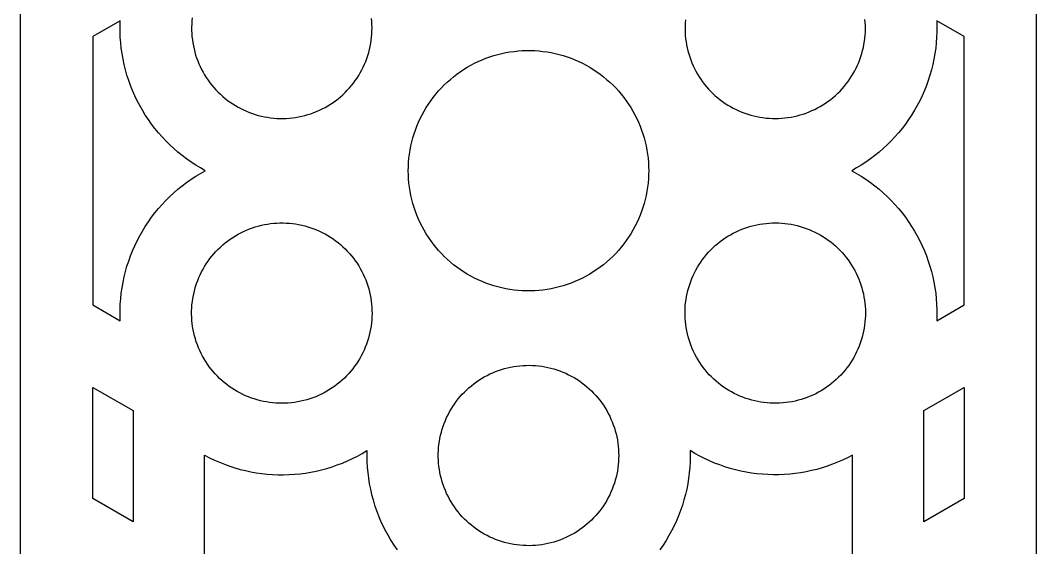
# Model space of a CAD drawing. Header units: millimetres. Extents: x 120 to 400, y 1801 to 2301.
# Drawn here: x 120.2 to 400.2, y 1947.1 to 2092.4 of the extents above; entities that cross this region are included whole.
import ezdxf

# ---------------------------------------------------------------- set-up
doc = ezdxf.new("R2010")
doc.units = ezdxf.units.MM
doc.layers.add('Layer 01', color=7, linetype='Continuous', true_color=0xffffff)

msp = doc.modelspace()

# ---------------------------------------------------------------- linework, layer by layer
at = {"layer": 'Layer 01'}
for p, q in [((120.21, 2301.02), (120.21, 1801.02)), ((400.21, 1801.02), (400.21, 2301.02)), ((147.74, 2092.35), (140.21, 2088)), ((147.7, 2090.83), (147.74, 2092.35)), ((167.48, 2092.27), (167.42, 2091.41)), ((167.56, 2093.13), (167.48, 2092.27)), ((217.03, 2092.12), (216.95, 2092.98)), ((217.08, 2091.26), (217.03, 2092.12)), ((303.37, 2091.69), (303.33, 2090.83)), ((303.43, 2092.55), (303.37, 2091.69)), ((352.98, 2091.84), (352.91, 2092.7)), ((353.02, 2090.98), (352.98, 2091.84)), ((372.68, 2092.35), (372.73, 2090.83)), ((380.21, 2088), (372.68, 2092.35)), ((147.7, 2089.31), (147.7, 2090.83)), ((147.76, 2087.79), (147.7, 2089.31)), ((167.42, 2091.41), (167.4, 2090.54)), ((167.4, 2090.54), (167.4, 2089.68)), ((167.4, 2089.68), (167.44, 2088.82)), ((167.44, 2088.82), (167.5, 2087.96)), ((217.05, 2088.68), (217.09, 2089.54)), ((217.1, 2090.4), (217.08, 2091.26)), ((217.09, 2089.54), (217.1, 2090.4)), ((303.33, 2090.83), (303.33, 2089.97)), ((303.33, 2089.97), (303.35, 2089.11)), ((303.35, 2089.11), (303.41, 2088.25)), ((352.96, 2088.39), (353.01, 2089.25)), ((353.01, 2089.25), (353.03, 2090.11)), ((353.03, 2090.11), (353.02, 2090.98)), ((372.72, 2089.31), (372.66, 2087.79)), ((372.73, 2090.83), (372.72, 2089.31)), ((140.21, 2088), (140.21, 2014.04)), ((147.87, 2086.28), (147.76, 2087.79)), ((148.03, 2084.77), (147.87, 2086.28)), ((167.5, 2087.96), (167.6, 2087.1)), ((167.6, 2087.1), (167.72, 2086.25)), ((167.72, 2086.25), (167.88, 2085.4)), ((216.59, 2085.26), (216.75, 2086.11)), ((216.75, 2086.11), (216.88, 2086.96)), ((216.88, 2086.96), (216.98, 2087.82)), ((216.98, 2087.82), (217.05, 2088.68)), ((303.41, 2088.25), (303.49, 2087.39)), ((303.49, 2087.39), (303.61, 2086.53)), ((303.61, 2086.53), (303.75, 2085.68)), ((352.63, 2085.82), (352.77, 2086.67)), ((352.77, 2086.67), (352.88, 2087.53)), ((352.88, 2087.53), (352.96, 2088.39)), ((372.55, 2086.28), (372.39, 2084.77)), ((372.66, 2087.79), (372.55, 2086.28)), ((380.21, 2014.04), (380.21, 2088)), ((148.25, 2083.27), (148.03, 2084.77)), ((148.51, 2081.77), (148.25, 2083.27)), ((167.88, 2085.4), (168.06, 2084.56)), ((168.06, 2084.56), (168.27, 2083.72)), ((168.27, 2083.72), (168.51, 2082.89)), ((215.94, 2082.76), (216.19, 2083.58)), ((216.19, 2083.58), (216.4, 2084.42)), ((216.4, 2084.42), (216.59, 2085.26)), ((251.73, 2083.03), (252.84, 2083.31)), ((252.84, 2083.31), (253.96, 2083.54)), ((253.96, 2083.54), (255.09, 2083.74)), ((255.09, 2083.74), (256.22, 2083.89)), ((256.22, 2083.89), (257.36, 2084.01)), ((257.36, 2084.01), (258.5, 2084.09)), ((258.5, 2084.09), (259.64, 2084.13)), ((259.64, 2084.13), (260.78, 2084.13)), ((260.78, 2084.13), (261.93, 2084.09)), ((261.93, 2084.09), (263.07, 2084.01)), ((263.07, 2084.01), (264.2, 2083.89)), ((264.2, 2083.89), (265.34, 2083.74)), ((265.34, 2083.74), (266.46, 2083.54)), ((266.46, 2083.54), (267.58, 2083.31)), ((267.58, 2083.31), (268.69, 2083.03)), ((303.75, 2085.68), (303.92, 2084.84)), ((303.92, 2084.84), (304.13, 2084)), ((304.13, 2084), (304.36, 2083.17)), ((351.78, 2082.48), (352.04, 2083.31)), ((352.04, 2083.31), (352.26, 2084.14)), ((352.26, 2084.14), (352.46, 2084.98)), ((352.46, 2084.98), (352.63, 2085.82)), ((372.18, 2083.27), (371.92, 2081.77)), ((372.39, 2084.77), (372.18, 2083.27)), ((148.82, 2080.29), (148.51, 2081.77)), ((168.51, 2082.89), (168.78, 2082.07)), ((168.78, 2082.07), (169.08, 2081.26)), ((169.08, 2081.26), (169.41, 2080.46)), ((169.41, 2080.46), (169.76, 2079.68)), ((215.03, 2080.33), (215.36, 2081.13)), ((215.36, 2081.13), (215.67, 2081.94)), ((215.67, 2081.94), (215.94, 2082.76)), ((244.32, 2080.07), (245.33, 2080.6)), ((245.33, 2080.6), (246.36, 2081.1)), ((246.36, 2081.1), (247.41, 2081.56)), ((247.41, 2081.56), (248.47, 2081.98)), ((248.47, 2081.98), (249.54, 2082.37)), ((249.54, 2082.37), (250.63, 2082.72)), ((250.63, 2082.72), (251.73, 2083.03)), ((268.69, 2083.03), (269.79, 2082.72)), ((269.79, 2082.72), (270.88, 2082.37)), ((270.88, 2082.37), (271.96, 2081.98)), ((271.96, 2081.98), (273.02, 2081.56)), ((273.02, 2081.56), (274.07, 2081.1)), ((274.07, 2081.1), (275.1, 2080.6)), ((275.1, 2080.6), (276.11, 2080.07)), ((304.36, 2083.17), (304.62, 2082.35)), ((304.62, 2082.35), (304.91, 2081.53)), ((304.91, 2081.53), (305.22, 2080.73)), ((305.22, 2080.73), (305.57, 2079.94)), ((350.85, 2080.07), (351.19, 2080.86)), ((351.19, 2080.86), (351.5, 2081.67)), ((351.5, 2081.67), (351.78, 2082.48)), ((371.92, 2081.77), (371.6, 2080.29)), ((149.19, 2078.81), (148.82, 2080.29)), ((149.6, 2077.35), (149.19, 2078.81)), ((169.76, 2079.68), (170.14, 2078.9)), ((170.14, 2078.9), (170.55, 2078.14)), ((170.55, 2078.14), (170.98, 2077.4)), ((213.44, 2077.27), (213.88, 2078.02)), ((213.88, 2078.02), (214.29, 2078.78)), ((214.29, 2078.78), (214.67, 2079.55)), ((214.67, 2079.55), (215.03, 2080.33)), ((239.56, 2076.91), (240.47, 2077.61)), ((240.47, 2077.61), (241.4, 2078.27)), ((241.4, 2078.27), (242.35, 2078.91)), ((242.35, 2078.91), (243.32, 2079.51)), ((243.32, 2079.51), (244.32, 2080.07)), ((276.11, 2080.07), (277.1, 2079.51)), ((277.1, 2079.51), (278.07, 2078.91)), ((278.07, 2078.91), (279.03, 2078.27)), ((279.03, 2078.27), (279.96, 2077.61)), ((279.96, 2077.61), (280.86, 2076.91)), ((305.57, 2079.94), (305.94, 2079.16)), ((305.94, 2079.16), (306.34, 2078.4)), ((306.34, 2078.4), (306.76, 2077.64)), ((306.76, 2077.64), (307.21, 2076.91)), ((349.22, 2077.03), (349.66, 2077.77)), ((349.66, 2077.77), (350.08, 2078.52)), ((350.08, 2078.52), (350.48, 2079.29)), ((350.48, 2079.29), (350.85, 2080.07)), ((371.24, 2078.81), (370.82, 2077.35)), ((371.6, 2080.29), (371.24, 2078.81)), ((150.07, 2075.91), (149.6, 2077.35)), ((150.58, 2074.48), (150.07, 2075.91)), ((170.98, 2077.4), (171.44, 2076.67)), ((171.44, 2076.67), (171.93, 2075.95)), ((171.93, 2075.95), (172.43, 2075.26)), ((172.43, 2075.26), (172.97, 2074.58)), ((211.44, 2074.47), (211.97, 2075.14)), ((211.97, 2075.14), (212.49, 2075.84)), ((212.49, 2075.84), (212.98, 2076.55)), ((212.98, 2076.55), (213.44, 2077.27)), ((237, 2074.64), (237.83, 2075.42)), ((237.83, 2075.42), (238.68, 2076.18)), ((238.68, 2076.18), (239.56, 2076.91)), ((280.86, 2076.91), (281.74, 2076.18)), ((281.74, 2076.18), (282.6, 2075.42)), ((282.6, 2075.42), (283.43, 2074.64)), ((307.21, 2076.91), (307.69, 2076.19)), ((307.69, 2076.19), (308.19, 2075.49)), ((308.19, 2075.49), (308.72, 2074.8)), ((308.72, 2074.8), (309.26, 2074.14)), ((347.18, 2074.25), (347.73, 2074.91)), ((347.73, 2074.91), (348.25, 2075.6)), ((348.25, 2075.6), (348.75, 2076.31)), ((348.75, 2076.31), (349.22, 2077.03)), ((370.36, 2075.91), (369.84, 2074.48)), ((370.82, 2077.35), (370.36, 2075.91)), ((151.14, 2073.07), (150.58, 2074.48)), ((151.75, 2071.68), (151.14, 2073.07)), ((172.97, 2074.58), (173.52, 2073.92)), ((173.52, 2073.92), (174.1, 2073.28)), ((174.1, 2073.28), (174.7, 2072.66)), ((174.7, 2072.66), (175.32, 2072.06)), ((175.32, 2072.06), (175.96, 2071.48)), ((209.07, 2071.96), (209.69, 2072.56)), ((209.69, 2072.56), (210.3, 2073.17)), ((210.3, 2073.17), (210.88, 2073.81)), ((210.88, 2073.81), (211.44, 2074.47)), ((233.97, 2071.22), (234.68, 2072.11)), ((234.68, 2072.11), (235.42, 2072.98)), ((235.42, 2072.98), (236.2, 2073.82)), ((236.2, 2073.82), (237, 2074.64)), ((283.43, 2074.64), (284.23, 2073.82)), ((284.23, 2073.82), (285, 2072.98)), ((285, 2072.98), (285.75, 2072.11)), ((285.75, 2072.11), (286.46, 2071.22)), ((309.26, 2074.14), (309.83, 2073.49)), ((309.83, 2073.49), (310.43, 2072.86)), ((310.43, 2072.86), (311.04, 2072.26)), ((311.04, 2072.26), (311.68, 2071.67)), ((344.78, 2071.77), (345.42, 2072.36)), ((345.42, 2072.36), (346.03, 2072.97)), ((346.03, 2072.97), (346.62, 2073.6)), ((346.62, 2073.6), (347.18, 2074.25)), ((369.28, 2073.07), (368.67, 2071.68)), ((369.84, 2074.48), (369.28, 2073.07)), ((152.41, 2070.31), (151.75, 2071.68)), ((153.11, 2068.97), (152.41, 2070.31)), ((175.96, 2071.48), (176.62, 2070.93)), ((176.62, 2070.93), (177.31, 2070.4)), ((177.31, 2070.4), (178, 2069.89)), ((178, 2069.89), (178.72, 2069.41)), ((178.72, 2069.41), (179.45, 2068.95)), ((204.92, 2068.88), (205.66, 2069.33)), ((205.66, 2069.33), (206.37, 2069.81)), ((206.37, 2069.81), (207.08, 2070.31)), ((207.08, 2070.31), (207.76, 2070.84)), ((207.76, 2070.84), (208.42, 2071.39)), ((208.42, 2071.39), (209.07, 2071.96)), ((232.02, 2068.39), (232.64, 2069.36)), ((232.64, 2069.36), (233.29, 2070.3)), ((233.29, 2070.3), (233.97, 2071.22)), ((286.46, 2071.22), (287.14, 2070.3)), ((287.14, 2070.3), (287.79, 2069.36)), ((287.79, 2069.36), (288.41, 2068.39)), ((311.68, 2071.67), (312.33, 2071.11)), ((312.33, 2071.11), (313.01, 2070.57)), ((313.01, 2070.57), (313.7, 2070.06)), ((313.7, 2070.06), (314.41, 2069.57)), ((314.41, 2069.57), (315.13, 2069.1)), ((341.34, 2069.18), (342.07, 2069.65)), ((342.07, 2069.65), (342.77, 2070.14)), ((342.77, 2070.14), (343.46, 2070.66)), ((343.46, 2070.66), (344.13, 2071.2)), ((344.13, 2071.2), (344.78, 2071.77)), ((368.02, 2070.31), (367.31, 2068.97)), ((368.67, 2071.68), (368.02, 2070.31)), ((153.86, 2067.65), (153.11, 2068.97)), ((154.65, 2066.35), (153.86, 2067.65)), ((179.45, 2068.95), (180.2, 2068.52)), ((180.2, 2068.52), (180.96, 2068.12)), ((180.96, 2068.12), (181.73, 2067.74)), ((181.73, 2067.74), (182.52, 2067.39)), ((182.52, 2067.39), (183.32, 2067.06)), ((183.32, 2067.06), (184.13, 2066.77)), ((184.13, 2066.77), (184.95, 2066.5)), ((184.95, 2066.5), (185.78, 2066.26)), ((198.58, 2066.22), (199.41, 2066.46)), ((199.41, 2066.46), (200.23, 2066.72)), ((200.23, 2066.72), (201.04, 2067.01)), ((201.04, 2067.01), (201.84, 2067.33)), ((201.84, 2067.33), (202.63, 2067.68)), ((202.63, 2067.68), (203.41, 2068.05)), ((203.41, 2068.05), (204.17, 2068.45)), ((204.17, 2068.45), (204.92, 2068.88)), ((230.37, 2065.39), (230.89, 2066.41)), ((230.89, 2066.41), (231.44, 2067.41)), ((231.44, 2067.41), (232.02, 2068.39)), ((288.41, 2068.39), (288.99, 2067.41)), ((288.99, 2067.41), (289.54, 2066.41)), ((289.54, 2066.41), (290.05, 2065.39)), ((315.13, 2069.1), (315.88, 2068.66)), ((315.88, 2068.66), (316.63, 2068.25)), ((316.63, 2068.25), (317.4, 2067.86)), ((317.4, 2067.86), (318.19, 2067.5)), ((318.19, 2067.5), (318.98, 2067.17)), ((318.98, 2067.17), (319.79, 2066.86)), ((319.79, 2066.86), (320.61, 2066.59)), ((320.61, 2066.59), (321.43, 2066.34)), ((335.06, 2066.38), (335.88, 2066.63)), ((335.88, 2066.63), (336.7, 2066.91)), ((336.7, 2066.91), (337.5, 2067.22)), ((337.5, 2067.22), (338.3, 2067.56)), ((338.3, 2067.56), (339.08, 2067.92)), ((339.08, 2067.92), (339.85, 2068.32)), ((339.85, 2068.32), (340.6, 2068.73)), ((340.6, 2068.73), (341.34, 2069.18)), ((366.57, 2067.65), (365.77, 2066.35)), ((367.31, 2068.97), (366.57, 2067.65)), ((155.49, 2065.08), (154.65, 2066.35)), ((156.37, 2063.85), (155.49, 2065.08)), ((157.29, 2062.64), (156.37, 2063.85)), ((185.78, 2066.26), (186.62, 2066.05)), ((186.62, 2066.05), (187.46, 2065.87)), ((187.46, 2065.87), (188.31, 2065.72)), ((188.31, 2065.72), (189.16, 2065.6)), ((189.16, 2065.6), (190.02, 2065.5)), ((190.02, 2065.5), (190.88, 2065.44)), ((190.88, 2065.44), (191.74, 2065.41)), ((191.74, 2065.41), (192.61, 2065.41)), ((192.61, 2065.41), (193.47, 2065.44)), ((193.47, 2065.44), (194.33, 2065.49)), ((194.33, 2065.49), (195.19, 2065.58)), ((195.19, 2065.58), (196.04, 2065.7)), ((196.04, 2065.7), (196.89, 2065.84)), ((196.89, 2065.84), (197.74, 2066.02)), ((197.74, 2066.02), (198.58, 2066.22)), ((229.45, 2063.29), (229.9, 2064.35)), ((229.9, 2064.35), (230.37, 2065.39)), ((290.05, 2065.39), (290.53, 2064.35)), ((290.53, 2064.35), (290.97, 2063.29)), ((321.43, 2066.34), (322.27, 2066.12)), ((322.27, 2066.12), (323.11, 2065.93)), ((323.11, 2065.93), (323.96, 2065.77)), ((323.96, 2065.77), (324.81, 2065.63)), ((324.81, 2065.63), (325.67, 2065.53)), ((325.67, 2065.53), (326.53, 2065.46)), ((326.53, 2065.46), (327.39, 2065.42)), ((327.39, 2065.42), (328.25, 2065.41)), ((328.25, 2065.41), (329.11, 2065.42)), ((329.11, 2065.42), (329.97, 2065.47)), ((329.97, 2065.47), (330.83, 2065.55)), ((330.83, 2065.55), (331.69, 2065.65)), ((331.69, 2065.65), (332.54, 2065.79)), ((332.54, 2065.79), (333.39, 2065.96)), ((333.39, 2065.96), (334.23, 2066.15)), ((334.23, 2066.15), (335.06, 2066.38)), ((364.06, 2063.85), (363.14, 2062.64)), ((364.94, 2065.08), (364.06, 2063.85)), ((365.77, 2066.35), (364.94, 2065.08)), ((158.25, 2061.46), (157.29, 2062.64)), ((159.25, 2060.32), (158.25, 2061.46)), ((228.35, 2060.05), (228.68, 2061.14)), ((228.68, 2061.14), (229.05, 2062.22)), ((229.05, 2062.22), (229.45, 2063.29)), ((290.97, 2063.29), (291.38, 2062.22)), ((291.38, 2062.22), (291.75, 2061.14)), ((291.75, 2061.14), (292.08, 2060.05)), ((362.18, 2061.46), (361.18, 2060.32)), ((363.14, 2062.64), (362.18, 2061.46)), ((160.29, 2059.22), (159.25, 2060.32)), ((161.36, 2058.15), (160.29, 2059.22)), ((162.47, 2057.11), (161.36, 2058.15)), ((227.8, 2057.83), (228.06, 2058.94)), ((228.06, 2058.94), (228.35, 2060.05)), ((292.08, 2060.05), (292.37, 2058.94)), ((292.37, 2058.94), (292.62, 2057.83)), ((359.06, 2058.15), (357.95, 2057.11)), ((360.14, 2059.22), (359.06, 2058.15)), ((361.18, 2060.32), (360.14, 2059.22)), ((163.62, 2056.12), (162.47, 2057.11)), ((164.8, 2055.16), (163.62, 2056.12)), ((227.27, 2054.44), (227.41, 2055.58)), ((227.41, 2055.58), (227.59, 2056.71)), ((227.59, 2056.71), (227.8, 2057.83)), ((292.62, 2057.83), (292.84, 2056.71)), ((292.84, 2056.71), (293.02, 2055.58)), ((293.02, 2055.58), (293.15, 2054.44)), ((356.81, 2056.12), (355.63, 2055.16)), ((357.95, 2057.11), (356.81, 2056.12)), ((166.01, 2054.25), (164.8, 2055.16)), ((167.25, 2053.37), (166.01, 2054.25)), ((168.52, 2052.54), (167.25, 2053.37)), ((169.82, 2051.76), (168.52, 2052.54)), ((227.11, 2052.16), (227.17, 2053.3)), ((227.17, 2053.3), (227.27, 2054.44)), ((293.15, 2054.44), (293.25, 2053.3)), ((293.25, 2053.3), (293.31, 2052.16)), ((351.9, 2052.54), (350.6, 2051.76)), ((353.17, 2053.37), (351.9, 2052.54)), ((354.41, 2054.25), (353.17, 2053.37)), ((355.63, 2055.16), (354.41, 2054.25)), ((168.52, 2049.49), (169.82, 2050.28)), ((171.15, 2051.02), (169.82, 2051.76)), ((169.82, 2050.28), (171.15, 2051.02)), ((227.09, 2051.02), (227.11, 2052.16)), ((227.11, 2049.87), (227.09, 2051.02)), ((227.17, 2048.73), (227.11, 2049.87)), ((293.31, 2049.87), (293.25, 2048.73)), ((293.31, 2052.16), (293.33, 2051.02)), ((293.33, 2051.02), (293.31, 2049.87)), ((350.6, 2051.76), (349.28, 2051.02)), ((349.28, 2051.02), (350.6, 2050.28)), ((350.6, 2050.28), (351.9, 2049.49)), ((163.62, 2045.92), (164.8, 2046.87)), ((164.8, 2046.87), (166.01, 2047.79)), ((166.01, 2047.79), (167.25, 2048.66)), ((167.25, 2048.66), (168.52, 2049.49)), ((227.27, 2047.59), (227.17, 2048.73)), ((227.41, 2046.46), (227.27, 2047.59)), ((293.15, 2047.59), (293.02, 2046.46)), ((293.25, 2048.73), (293.15, 2047.59)), ((351.9, 2049.49), (353.17, 2048.66)), ((353.17, 2048.66), (354.41, 2047.79)), ((354.41, 2047.79), (355.63, 2046.87)), ((355.63, 2046.87), (356.81, 2045.92)), ((161.36, 2043.89), (162.47, 2044.92)), ((162.47, 2044.92), (163.62, 2045.92)), ((227.59, 2045.33), (227.41, 2046.46)), ((227.8, 2044.21), (227.59, 2045.33)), ((228.06, 2043.09), (227.8, 2044.21)), ((292.62, 2044.21), (292.37, 2043.09)), ((292.84, 2045.33), (292.62, 2044.21)), ((293.02, 2046.46), (292.84, 2045.33)), ((356.81, 2045.92), (357.95, 2044.92)), ((357.95, 2044.92), (359.06, 2043.89)), ((158.25, 2040.57), (159.25, 2041.71)), ((159.25, 2041.71), (160.29, 2042.82)), ((160.29, 2042.82), (161.36, 2043.89)), ((228.35, 2041.99), (228.06, 2043.09)), ((228.68, 2040.89), (228.35, 2041.99)), ((292.08, 2041.99), (291.75, 2040.89)), ((292.37, 2043.09), (292.08, 2041.99)), ((359.06, 2043.89), (360.14, 2042.82)), ((360.14, 2042.82), (361.18, 2041.71)), ((361.18, 2041.71), (362.18, 2040.57)), ((156.37, 2038.19), (157.29, 2039.39)), ((157.29, 2039.39), (158.25, 2040.57)), ((229.05, 2039.81), (228.68, 2040.89)), ((229.45, 2038.74), (229.05, 2039.81)), ((229.9, 2037.69), (229.45, 2038.74)), ((290.97, 2038.74), (290.53, 2037.69)), ((291.38, 2039.81), (290.97, 2038.74)), ((291.75, 2040.89), (291.38, 2039.81)), ((362.18, 2040.57), (363.14, 2039.39)), ((363.14, 2039.39), (364.06, 2038.19)), ((153.86, 2034.39), (154.65, 2035.68)), ((154.65, 2035.68), (155.49, 2036.95)), ((155.49, 2036.95), (156.37, 2038.19)), ((184.95, 2035.53), (185.78, 2035.77)), ((185.78, 2035.77), (186.62, 2035.98)), ((186.62, 2035.98), (187.46, 2036.16)), ((187.46, 2036.16), (188.31, 2036.32)), ((188.31, 2036.32), (189.16, 2036.44)), ((189.16, 2036.44), (190.02, 2036.53)), ((190.02, 2036.53), (190.88, 2036.59)), ((190.88, 2036.59), (191.74, 2036.62)), ((191.74, 2036.62), (192.61, 2036.63)), ((192.61, 2036.63), (193.47, 2036.6)), ((193.47, 2036.6), (194.33, 2036.54)), ((194.33, 2036.54), (195.19, 2036.45)), ((195.19, 2036.45), (196.04, 2036.34)), ((196.04, 2036.34), (196.89, 2036.19)), ((196.89, 2036.19), (197.74, 2036.02)), ((197.74, 2036.02), (198.58, 2035.81)), ((198.58, 2035.81), (199.41, 2035.58)), ((230.37, 2036.65), (229.9, 2037.69)), ((230.89, 2035.63), (230.37, 2036.65)), ((231.44, 2034.62), (230.89, 2035.63)), ((289.54, 2035.63), (288.99, 2034.62)), ((290.05, 2036.65), (289.54, 2035.63)), ((290.53, 2037.69), (290.05, 2036.65)), ((320.61, 2035.45), (321.43, 2035.7)), ((321.43, 2035.7), (322.27, 2035.92)), ((322.27, 2035.92), (323.11, 2036.11)), ((323.11, 2036.11), (323.96, 2036.27)), ((323.96, 2036.27), (324.81, 2036.4)), ((324.81, 2036.4), (325.67, 2036.5)), ((325.67, 2036.5), (326.53, 2036.57)), ((326.53, 2036.57), (327.39, 2036.62)), ((327.39, 2036.62), (328.25, 2036.63)), ((328.25, 2036.63), (329.11, 2036.61)), ((329.11, 2036.61), (329.97, 2036.56)), ((329.97, 2036.56), (330.83, 2036.49)), ((330.83, 2036.49), (331.69, 2036.38)), ((331.69, 2036.38), (332.54, 2036.24)), ((332.54, 2036.24), (333.39, 2036.08)), ((333.39, 2036.08), (334.23, 2035.88)), ((334.23, 2035.88), (335.06, 2035.66)), ((335.06, 2035.66), (335.88, 2035.4)), ((364.06, 2038.19), (364.94, 2036.95)), ((364.94, 2036.95), (365.77, 2035.68)), ((365.77, 2035.68), (366.57, 2034.39)), ((152.41, 2031.72), (153.11, 2033.07)), ((153.11, 2033.07), (153.86, 2034.39)), ((178.72, 2032.62), (179.45, 2033.08)), ((179.45, 2033.08), (180.2, 2033.51)), ((180.2, 2033.51), (180.96, 2033.92)), ((180.96, 2033.92), (181.73, 2034.3)), ((181.73, 2034.3), (182.52, 2034.65)), ((182.52, 2034.65), (183.32, 2034.97)), ((183.32, 2034.97), (184.13, 2035.27)), ((184.13, 2035.27), (184.95, 2035.53)), ((199.41, 2035.58), (200.23, 2035.31)), ((200.23, 2035.31), (201.04, 2035.02)), ((201.04, 2035.02), (201.84, 2034.7)), ((201.84, 2034.7), (202.63, 2034.36)), ((202.63, 2034.36), (203.41, 2033.98)), ((203.41, 2033.98), (204.17, 2033.58)), ((204.17, 2033.58), (204.92, 2033.15)), ((204.92, 2033.15), (205.66, 2032.7)), ((232.02, 2033.64), (231.44, 2034.62)), ((232.64, 2032.68), (232.02, 2033.64)), ((288.41, 2033.64), (287.79, 2032.68)), ((288.99, 2034.62), (288.41, 2033.64)), ((314.41, 2032.47), (315.13, 2032.93)), ((315.13, 2032.93), (315.88, 2033.37)), ((315.88, 2033.37), (316.63, 2033.79)), ((316.63, 2033.79), (317.4, 2034.17)), ((317.4, 2034.17), (318.19, 2034.53)), ((318.19, 2034.53), (318.98, 2034.87)), ((318.98, 2034.87), (319.79, 2035.17)), ((319.79, 2035.17), (320.61, 2035.45)), ((335.88, 2035.4), (336.7, 2035.12)), ((336.7, 2035.12), (337.5, 2034.81)), ((337.5, 2034.81), (338.3, 2034.47)), ((338.3, 2034.47), (339.08, 2034.11)), ((339.08, 2034.11), (339.85, 2033.72)), ((339.85, 2033.72), (340.6, 2033.3)), ((340.6, 2033.3), (341.34, 2032.86)), ((341.34, 2032.86), (342.07, 2032.39)), ((366.57, 2034.39), (367.31, 2033.07)), ((367.31, 2033.07), (368.02, 2031.72)), ((151.14, 2028.96), (151.75, 2030.35)), ((151.75, 2030.35), (152.41, 2031.72)), ((175.32, 2029.97), (175.96, 2030.55)), ((175.96, 2030.55), (176.62, 2031.1)), ((176.62, 2031.1), (177.31, 2031.64)), ((177.31, 2031.64), (178, 2032.14)), ((178, 2032.14), (178.72, 2032.62)), ((205.66, 2032.7), (206.37, 2032.22)), ((206.37, 2032.22), (207.08, 2031.72)), ((207.08, 2031.72), (207.76, 2031.19)), ((207.76, 2031.19), (208.42, 2030.64)), ((208.42, 2030.64), (209.07, 2030.07)), ((209.07, 2030.07), (209.69, 2029.48)), ((233.29, 2031.74), (232.64, 2032.68)), ((233.97, 2030.82), (233.29, 2031.74)), ((234.68, 2029.92), (233.97, 2030.82)), ((286.46, 2030.82), (285.75, 2029.92)), ((287.14, 2031.74), (286.46, 2030.82)), ((287.79, 2032.68), (287.14, 2031.74)), ((311.04, 2029.78), (311.68, 2030.36)), ((311.68, 2030.36), (312.33, 2030.92)), ((312.33, 2030.92), (313.01, 2031.46)), ((313.01, 2031.46), (313.7, 2031.98)), ((313.7, 2031.98), (314.41, 2032.47)), ((342.07, 2032.39), (342.77, 2031.89)), ((342.77, 2031.89), (343.46, 2031.37)), ((343.46, 2031.37), (344.13, 2030.83)), ((344.13, 2030.83), (344.78, 2030.27)), ((344.78, 2030.27), (345.42, 2029.68)), ((368.02, 2031.72), (368.67, 2030.35)), ((368.67, 2030.35), (369.28, 2028.96)), ((150.07, 2026.13), (150.58, 2027.55)), ((150.58, 2027.55), (151.14, 2028.96)), ((172.43, 2026.78), (172.97, 2027.46)), ((172.97, 2027.46), (173.52, 2028.12)), ((173.52, 2028.12), (174.1, 2028.76)), ((174.1, 2028.76), (174.7, 2029.38)), ((174.7, 2029.38), (175.32, 2029.97)), ((209.69, 2029.48), (210.3, 2028.86)), ((210.3, 2028.86), (210.88, 2028.22)), ((210.88, 2028.22), (211.44, 2027.57)), ((211.44, 2027.57), (211.97, 2026.89)), ((235.42, 2029.06), (234.68, 2029.92)), ((236.2, 2028.21), (235.42, 2029.06)), ((237, 2027.4), (236.2, 2028.21)), ((237.83, 2026.61), (237, 2027.4)), ((283.43, 2027.4), (282.6, 2026.61)), ((284.23, 2028.21), (283.43, 2027.4)), ((285, 2029.06), (284.23, 2028.21)), ((285.75, 2029.92), (285, 2029.06)), ((308.19, 2026.55), (308.72, 2027.23)), ((308.72, 2027.23), (309.26, 2027.9)), ((309.26, 2027.9), (309.83, 2028.55)), ((309.83, 2028.55), (310.43, 2029.17)), ((310.43, 2029.17), (311.04, 2029.78)), ((345.42, 2029.68), (346.03, 2029.07)), ((346.03, 2029.07), (346.62, 2028.44)), ((346.62, 2028.44), (347.18, 2027.79)), ((347.18, 2027.79), (347.73, 2027.12)), ((369.28, 2028.96), (369.84, 2027.55)), ((369.84, 2027.55), (370.36, 2026.13)), ((149.19, 2023.22), (149.6, 2024.68)), ((149.6, 2024.68), (150.07, 2026.13)), ((170.55, 2023.89), (170.98, 2024.64)), ((170.98, 2024.64), (171.44, 2025.37)), ((171.44, 2025.37), (171.93, 2026.08)), ((171.93, 2026.08), (172.43, 2026.78)), ((211.97, 2026.89), (212.49, 2026.2)), ((212.49, 2026.2), (212.98, 2025.49)), ((212.98, 2025.49), (213.44, 2024.76)), ((213.44, 2024.76), (213.88, 2024.02)), ((238.68, 2025.85), (237.83, 2026.61)), ((239.56, 2025.12), (238.68, 2025.85)), ((240.47, 2024.43), (239.56, 2025.12)), ((241.4, 2023.76), (240.47, 2024.43)), ((279.96, 2024.43), (279.03, 2023.76)), ((280.86, 2025.12), (279.96, 2024.43)), ((281.74, 2025.85), (280.86, 2025.12)), ((282.6, 2026.61), (281.74, 2025.85)), ((306.76, 2024.39), (307.21, 2025.13)), ((307.21, 2025.13), (307.69, 2025.84)), ((307.69, 2025.84), (308.19, 2026.55)), ((347.73, 2027.12), (348.25, 2026.43)), ((348.25, 2026.43), (348.75, 2025.73)), ((348.75, 2025.73), (349.22, 2025)), ((349.22, 2025), (349.66, 2024.27)), ((370.36, 2026.13), (370.82, 2024.68)), ((370.82, 2024.68), (371.24, 2023.22)), ((148.51, 2020.26), (148.82, 2021.75)), ((148.82, 2021.75), (149.19, 2023.22)), ((169.41, 2021.57), (169.76, 2022.36)), ((169.76, 2022.36), (170.14, 2023.13)), ((170.14, 2023.13), (170.55, 2023.89)), ((213.88, 2024.02), (214.29, 2023.26)), ((214.29, 2023.26), (214.67, 2022.49)), ((214.67, 2022.49), (215.03, 2021.7)), ((215.03, 2021.7), (215.36, 2020.9)), ((242.35, 2023.13), (241.4, 2023.76)), ((243.32, 2022.53), (242.35, 2023.13)), ((244.32, 2021.96), (243.32, 2022.53)), ((245.33, 2021.43), (244.32, 2021.96)), ((276.11, 2021.96), (275.1, 2021.43)), ((277.1, 2022.53), (276.11, 2021.96)), ((278.07, 2023.13), (277.1, 2022.53)), ((279.03, 2023.76), (278.07, 2023.13)), ((305.22, 2021.3), (305.57, 2022.1)), ((305.57, 2022.1), (305.94, 2022.87)), ((305.94, 2022.87), (306.34, 2023.64)), ((306.34, 2023.64), (306.76, 2024.39)), ((349.66, 2024.27), (350.08, 2023.51)), ((350.08, 2023.51), (350.48, 2022.75)), ((350.48, 2022.75), (350.85, 2021.96)), ((350.85, 2021.96), (351.19, 2021.17)), ((371.24, 2023.22), (371.6, 2021.75)), ((371.6, 2021.75), (371.92, 2020.26)), ((148.25, 2018.77), (148.51, 2020.26)), ((168.27, 2018.31), (168.51, 2019.14)), ((168.51, 2019.14), (168.78, 2019.96)), ((168.78, 2019.96), (169.08, 2020.77)), ((169.08, 2020.77), (169.41, 2021.57)), ((215.36, 2020.9), (215.67, 2020.1)), ((215.67, 2020.1), (215.94, 2019.28)), ((215.94, 2019.28), (216.19, 2018.45)), ((246.36, 2020.93), (245.33, 2021.43)), ((247.41, 2020.47), (246.36, 2020.93)), ((248.47, 2020.05), (247.41, 2020.47)), ((249.54, 2019.66), (248.47, 2020.05)), ((250.63, 2019.31), (249.54, 2019.66)), ((251.73, 2019), (250.63, 2019.31)), ((252.84, 2018.73), (251.73, 2019)), ((268.69, 2019), (267.58, 2018.73)), ((269.79, 2019.31), (268.69, 2019)), ((270.88, 2019.66), (269.79, 2019.31)), ((271.96, 2020.05), (270.88, 2019.66)), ((273.02, 2020.47), (271.96, 2020.05)), ((274.07, 2020.93), (273.02, 2020.47)), ((275.1, 2021.43), (274.07, 2020.93)), ((304.13, 2018.04), (304.36, 2018.87)), ((304.36, 2018.87), (304.62, 2019.69)), ((304.62, 2019.69), (304.91, 2020.5)), ((304.91, 2020.5), (305.22, 2021.3)), ((351.19, 2021.17), (351.5, 2020.37)), ((351.5, 2020.37), (351.78, 2019.55)), ((351.78, 2019.55), (352.04, 2018.73)), ((371.92, 2020.26), (372.18, 2018.77)), ((147.87, 2015.75), (148.03, 2017.26)), ((148.03, 2017.26), (148.25, 2018.77)), ((167.72, 2015.79), (167.88, 2016.63)), ((167.88, 2016.63), (168.06, 2017.48)), ((168.06, 2017.48), (168.27, 2018.31)), ((216.19, 2018.45), (216.4, 2017.62)), ((216.4, 2017.62), (216.59, 2016.78)), ((216.59, 2016.78), (216.75, 2015.93)), ((253.96, 2018.49), (252.84, 2018.73)), ((255.09, 2018.3), (253.96, 2018.49)), ((256.22, 2018.14), (255.09, 2018.3)), ((257.36, 2018.02), (256.22, 2018.14)), ((258.5, 2017.94), (257.36, 2018.02)), ((259.64, 2017.9), (258.5, 2017.94)), ((260.78, 2017.9), (259.64, 2017.9)), ((261.93, 2017.94), (260.78, 2017.9)), ((263.07, 2018.02), (261.93, 2017.94)), ((264.2, 2018.14), (263.07, 2018.02)), ((265.34, 2018.3), (264.2, 2018.14)), ((266.46, 2018.49), (265.34, 2018.3)), ((267.58, 2018.73), (266.46, 2018.49)), ((303.61, 2015.5), (303.75, 2016.35)), ((303.75, 2016.35), (303.92, 2017.2)), ((303.92, 2017.2), (304.13, 2018.04)), ((352.04, 2018.73), (352.26, 2017.9)), ((352.26, 2017.9), (352.46, 2017.06)), ((352.46, 2017.06), (352.63, 2016.21)), ((352.63, 2016.21), (352.77, 2015.36)), ((372.18, 2018.77), (372.39, 2017.26)), ((372.39, 2017.26), (372.55, 2015.75)), ((140.21, 2014.04), (147.74, 2009.69)), ((147.7, 2012.72), (147.76, 2014.24)), ((147.76, 2014.24), (147.87, 2015.75)), ((167.4, 2012.35), (167.44, 2013.21)), ((167.44, 2013.21), (167.5, 2014.07)), ((167.5, 2014.07), (167.6, 2014.93)), ((167.6, 2014.93), (167.72, 2015.79)), ((216.75, 2015.93), (216.88, 2015.07)), ((216.88, 2015.07), (216.98, 2014.22)), ((216.98, 2014.22), (217.05, 2013.36)), ((217.05, 2013.36), (217.09, 2012.5)), ((303.35, 2012.93), (303.41, 2013.79)), ((303.41, 2013.79), (303.49, 2014.65)), ((303.49, 2014.65), (303.61, 2015.5)), ((352.77, 2015.36), (352.88, 2014.5)), ((352.88, 2014.5), (352.96, 2013.65)), ((352.96, 2013.65), (353.01, 2012.78)), ((372.55, 2015.75), (372.66, 2014.24)), ((372.66, 2014.24), (372.72, 2012.72)), ((372.68, 2009.69), (380.21, 2014.04)), ((147.7, 2011.21), (147.7, 2012.72)), ((147.74, 2009.69), (147.7, 2011.21)), ((167.4, 2011.49), (167.4, 2012.35)), ((167.42, 2010.63), (167.4, 2011.49)), ((167.48, 2009.77), (167.42, 2010.63)), ((217.08, 2010.77), (217.03, 2009.91)), ((217.1, 2011.63), (217.08, 2010.77)), ((217.09, 2012.5), (217.1, 2011.63)), ((303.33, 2012.07), (303.35, 2012.93)), ((303.33, 2011.2), (303.33, 2012.07)), ((303.37, 2010.34), (303.33, 2011.2)), ((353.02, 2011.06), (352.98, 2010.2)), ((353.01, 2012.78), (353.03, 2011.92)), ((353.03, 2011.92), (353.02, 2011.06)), ((372.73, 2011.21), (372.68, 2009.69)), ((372.72, 2012.72), (372.73, 2011.21)), ((167.56, 2008.91), (167.48, 2009.77)), ((167.68, 2008.05), (167.56, 2008.91)), ((167.82, 2007.2), (167.68, 2008.05)), ((216.84, 2008.2), (216.7, 2007.34)), ((216.95, 2009.05), (216.84, 2008.2)), ((217.03, 2009.91), (216.95, 2009.05)), ((303.43, 2009.48), (303.37, 2010.34)), ((303.53, 2008.62), (303.43, 2009.48)), ((303.65, 2007.77), (303.53, 2008.62)), ((303.81, 2006.92), (303.65, 2007.77)), ((352.68, 2007.63), (352.52, 2006.78)), ((352.81, 2008.48), (352.68, 2007.63)), ((352.91, 2009.34), (352.81, 2008.48)), ((352.98, 2010.2), (352.91, 2009.34)), ((167.99, 2006.36), (167.82, 2007.2)), ((168.2, 2005.52), (167.99, 2006.36)), ((168.43, 2004.69), (168.2, 2005.52)), ((216.11, 2004.83), (215.85, 2004)), ((216.33, 2005.66), (216.11, 2004.83)), ((216.53, 2006.5), (216.33, 2005.66)), ((216.7, 2007.34), (216.53, 2006.5)), ((303.99, 2006.08), (303.81, 2006.92)), ((304.2, 2005.24), (303.99, 2006.08)), ((304.44, 2004.41), (304.2, 2005.24)), ((352.12, 2005.1), (351.87, 2004.28)), ((352.33, 2005.94), (352.12, 2005.1)), ((352.52, 2006.78), (352.33, 2005.94)), ((168.69, 2003.87), (168.43, 2004.69)), ((168.98, 2003.05), (168.69, 2003.87)), ((169.29, 2002.25), (168.98, 2003.05)), ((169.64, 2001.46), (169.29, 2002.25)), ((215.26, 2002.38), (214.92, 2001.59)), ((215.57, 2003.19), (215.26, 2002.38)), ((215.85, 2004), (215.57, 2003.19)), ((304.71, 2003.59), (304.44, 2004.41)), ((305.01, 2002.78), (304.71, 2003.59)), ((305.34, 2001.99), (305.01, 2002.78)), ((351.29, 2002.65), (350.96, 2001.85)), ((351.6, 2003.46), (351.29, 2002.65)), ((351.87, 2004.28), (351.6, 2003.46)), ((170.01, 2000.68), (169.64, 2001.46)), ((170.41, 1999.92), (170.01, 2000.68)), ((170.83, 1999.17), (170.41, 1999.92)), ((213.73, 1999.29), (213.29, 1998.55)), ((214.15, 2000.04), (213.73, 1999.29)), ((214.55, 2000.81), (214.15, 2000.04)), ((214.92, 2001.59), (214.55, 2000.81)), ((305.69, 2001.2), (305.34, 2001.99)), ((306.07, 2000.42), (305.69, 2001.2)), ((306.48, 1999.66), (306.07, 2000.42)), ((306.91, 1998.92), (306.48, 1999.66)), ((349.81, 1999.54), (349.37, 1998.8)), ((350.22, 2000.3), (349.81, 1999.54)), ((350.6, 2001.07), (350.22, 2000.3)), ((350.96, 2001.85), (350.6, 2001.07)), ((171.29, 1998.43), (170.83, 1999.17)), ((171.76, 1997.71), (171.29, 1998.43)), ((172.26, 1997.01), (171.76, 1997.71)), ((172.79, 1996.32), (172.26, 1997.01)), ((211.8, 1996.44), (211.25, 1995.77)), ((212.32, 1997.12), (211.8, 1996.44)), ((212.82, 1997.83), (212.32, 1997.12)), ((213.29, 1998.55), (212.82, 1997.83)), ((252.78, 1996.25), (253.61, 1996.5)), ((253.61, 1996.5), (254.44, 1996.71)), ((254.44, 1996.71), (255.28, 1996.9)), ((255.28, 1996.9), (256.13, 1997.05)), ((256.13, 1997.05), (256.99, 1997.18)), ((256.99, 1997.18), (257.84, 1997.28)), ((257.84, 1997.28), (258.7, 1997.34)), ((258.7, 1997.34), (259.57, 1997.38)), ((259.57, 1997.38), (260.43, 1997.39)), ((260.43, 1997.39), (261.29, 1997.37)), ((261.29, 1997.37), (262.15, 1997.31)), ((262.15, 1997.31), (263.01, 1997.23)), ((263.01, 1997.23), (263.87, 1997.12)), ((263.87, 1997.12), (264.72, 1996.98)), ((264.72, 1996.98), (265.56, 1996.81)), ((265.56, 1996.81), (266.4, 1996.61)), ((266.4, 1996.61), (267.23, 1996.38)), ((307.37, 1998.19), (306.91, 1998.92)), ((307.85, 1997.47), (307.37, 1998.19)), ((308.36, 1996.78), (307.85, 1997.47)), ((308.9, 1996.1), (308.36, 1996.78)), ((347.9, 1996.66), (347.37, 1995.99)), ((348.42, 1997.36), (347.9, 1996.66)), ((348.91, 1998.07), (348.42, 1997.36)), ((349.37, 1998.8), (348.91, 1998.07)), ((173.33, 1995.66), (172.79, 1996.32)), ((173.91, 1995.01), (173.33, 1995.66)), ((174.5, 1994.38), (173.91, 1995.01)), ((175.11, 1993.78), (174.5, 1994.38)), ((175.75, 1993.19), (175.11, 1993.78)), ((209.49, 1993.88), (208.86, 1993.29)), ((210.1, 1994.49), (209.49, 1993.88)), ((210.69, 1995.12), (210.1, 1994.49)), ((211.25, 1995.77), (210.69, 1995.12)), ((246.56, 1993.31), (247.29, 1993.77)), ((247.29, 1993.77), (248.04, 1994.2)), ((248.04, 1994.2), (248.8, 1994.61)), ((248.8, 1994.61), (249.57, 1995)), ((249.57, 1995), (250.35, 1995.35)), ((250.35, 1995.35), (251.15, 1995.68)), ((251.15, 1995.68), (251.96, 1995.98)), ((251.96, 1995.98), (252.78, 1996.25)), ((267.23, 1996.38), (268.06, 1996.12)), ((268.06, 1996.12), (268.87, 1995.83)), ((268.87, 1995.83), (269.67, 1995.52)), ((269.67, 1995.52), (270.46, 1995.18)), ((270.46, 1995.18), (271.24, 1994.81)), ((271.24, 1994.81), (272.01, 1994.41)), ((272.01, 1994.41), (272.76, 1993.99)), ((272.76, 1993.99), (273.5, 1993.54)), ((309.45, 1995.44), (308.9, 1996.1)), ((310.03, 1994.8), (309.45, 1995.44)), ((310.63, 1994.18), (310.03, 1994.8)), ((311.25, 1993.58), (310.63, 1994.18)), ((345.62, 1994.08), (345, 1993.48)), ((346.23, 1994.69), (345.62, 1994.08)), ((346.81, 1995.33), (346.23, 1994.69)), ((347.37, 1995.99), (346.81, 1995.33)), ((140.21, 1991.29), (151.28, 1984.9)), ((140.21, 1960.68), (140.21, 1991.29)), ((176.4, 1992.63), (175.75, 1993.19)), ((177.08, 1992.09), (176.4, 1992.63)), ((177.77, 1991.58), (177.08, 1992.09)), ((178.48, 1991.09), (177.77, 1991.58)), ((179.2, 1990.62), (178.48, 1991.09)), ((206.14, 1991.17), (205.41, 1990.7)), ((206.84, 1991.66), (206.14, 1991.17)), ((207.53, 1992.18), (206.84, 1991.66)), ((208.2, 1992.72), (207.53, 1992.18)), ((208.86, 1993.29), (208.2, 1992.72)), ((243.18, 1990.64), (243.82, 1991.22)), ((243.82, 1991.22), (244.48, 1991.77)), ((244.48, 1991.77), (245.16, 1992.31)), ((245.16, 1992.31), (245.85, 1992.82)), ((245.85, 1992.82), (246.56, 1993.31)), ((273.5, 1993.54), (274.22, 1993.07)), ((274.22, 1993.07), (274.92, 1992.57)), ((274.92, 1992.57), (275.61, 1992.04)), ((275.61, 1992.04), (276.28, 1991.5)), ((276.28, 1991.5), (276.93, 1990.93)), ((276.93, 1990.93), (277.56, 1990.34)), ((311.89, 1993), (311.25, 1993.58)), ((312.55, 1992.45), (311.89, 1993)), ((313.23, 1991.92), (312.55, 1992.45)), ((313.93, 1991.41), (313.23, 1991.92)), ((314.65, 1990.93), (313.93, 1991.41)), ((315.38, 1990.47), (314.65, 1990.93)), ((341.59, 1990.85), (340.85, 1990.4)), ((342.3, 1991.33), (341.59, 1990.85)), ((343, 1991.83), (342.3, 1991.33)), ((343.69, 1992.36), (343, 1991.83)), ((344.35, 1992.91), (343.69, 1992.36)), ((345, 1993.48), (344.35, 1992.91)), ((369.14, 1984.9), (380.21, 1991.29)), ((380.21, 1991.29), (380.21, 1960.68)), ((179.95, 1990.18), (179.2, 1990.62)), ((180.7, 1989.77), (179.95, 1990.18)), ((181.47, 1989.38), (180.7, 1989.77)), ((182.26, 1989.02), (181.47, 1989.38)), ((183.05, 1988.69), (182.26, 1989.02)), ((183.86, 1988.38), (183.05, 1988.69)), ((184.68, 1988.11), (183.86, 1988.38)), ((185.5, 1987.86), (184.68, 1988.11)), ((199.95, 1988.15), (199.13, 1987.9)), ((200.77, 1988.43), (199.95, 1988.15)), ((201.58, 1988.74), (200.77, 1988.43)), ((202.37, 1989.08), (201.58, 1988.74)), ((203.15, 1989.45), (202.37, 1989.08)), ((203.92, 1989.84), (203.15, 1989.45)), ((204.67, 1990.26), (203.92, 1989.84)), ((205.41, 1990.7), (204.67, 1990.26)), ((240.31, 1987.42), (240.84, 1988.11)), ((240.84, 1988.11), (241.39, 1988.77)), ((241.39, 1988.77), (241.97, 1989.41)), ((241.97, 1989.41), (242.56, 1990.03)), ((242.56, 1990.03), (243.18, 1990.64)), ((277.56, 1990.34), (278.16, 1989.73)), ((278.16, 1989.73), (278.75, 1989.09)), ((278.75, 1989.09), (279.31, 1988.44)), ((279.31, 1988.44), (279.85, 1987.77)), ((316.13, 1990.04), (315.38, 1990.47)), ((316.89, 1989.64), (316.13, 1990.04)), ((317.66, 1989.26), (316.89, 1989.64)), ((318.45, 1988.91), (317.66, 1989.26)), ((319.25, 1988.58), (318.45, 1988.91)), ((320.06, 1988.29), (319.25, 1988.58)), ((320.88, 1988.02), (320.06, 1988.29)), ((321.71, 1987.78), (320.88, 1988.02)), ((336.16, 1988.24), (335.34, 1987.98)), ((336.97, 1988.53), (336.16, 1988.24)), ((337.77, 1988.85), (336.97, 1988.53)), ((338.56, 1989.2), (337.77, 1988.85)), ((339.34, 1989.57), (338.56, 1989.2)), ((340.1, 1989.97), (339.34, 1989.57)), ((340.85, 1990.4), (340.1, 1989.97)), ((186.34, 1987.64), (185.5, 1987.86)), ((187.18, 1987.45), (186.34, 1987.64)), ((188.03, 1987.29), (187.18, 1987.45)), ((188.88, 1987.16), (188.03, 1987.29)), ((189.74, 1987.05), (188.88, 1987.16)), ((190.6, 1986.98), (189.74, 1987.05)), ((191.46, 1986.94), (190.6, 1986.98)), ((192.32, 1986.93), (191.46, 1986.94)), ((193.18, 1986.94), (192.32, 1986.93)), ((194.04, 1986.99), (193.18, 1986.94)), ((194.9, 1987.07), (194.04, 1986.99)), ((195.76, 1987.18), (194.9, 1987.07)), ((196.61, 1987.31), (195.76, 1987.18)), ((197.46, 1987.48), (196.61, 1987.31)), ((198.3, 1987.67), (197.46, 1987.48)), ((199.13, 1987.9), (198.3, 1987.67)), ((238.44, 1984.53), (238.87, 1985.27)), ((238.87, 1985.27), (239.33, 1986.01)), ((239.33, 1986.01), (239.81, 1986.72)), ((239.81, 1986.72), (240.31, 1987.42)), ((279.85, 1987.77), (280.37, 1987.08)), ((280.37, 1987.08), (280.86, 1986.37)), ((280.86, 1986.37), (281.33, 1985.64)), ((281.33, 1985.64), (281.77, 1984.9)), ((322.55, 1987.57), (321.71, 1987.78)), ((323.39, 1987.39), (322.55, 1987.57)), ((324.24, 1987.24), (323.39, 1987.39)), ((325.09, 1987.12), (324.24, 1987.24)), ((325.95, 1987.03), (325.09, 1987.12)), ((326.81, 1986.96), (325.95, 1987.03)), ((327.67, 1986.93), (326.81, 1986.96)), ((328.54, 1986.93), (327.67, 1986.93)), ((329.4, 1986.96), (328.54, 1986.93)), ((330.26, 1987.01), (329.4, 1986.96)), ((331.12, 1987.1), (330.26, 1987.01)), ((331.97, 1987.22), (331.12, 1987.1)), ((332.82, 1987.36), (331.97, 1987.22)), ((333.67, 1987.54), (332.82, 1987.36)), ((334.51, 1987.75), (333.67, 1987.54)), ((335.34, 1987.98), (334.51, 1987.75)), ((151.28, 1984.9), (151.28, 1954.29)), ((237.32, 1982.2), (237.66, 1982.99)), ((237.66, 1982.99), (238.04, 1983.76)), ((238.04, 1983.76), (238.44, 1984.53)), ((281.77, 1984.9), (282.19, 1984.15)), ((282.19, 1984.15), (282.58, 1983.38)), ((282.58, 1983.38), (282.94, 1982.59)), ((282.94, 1982.59), (283.27, 1981.8)), ((369.14, 1954.29), (369.14, 1984.9)), ((236.2, 1978.94), (236.44, 1979.77)), ((236.44, 1979.77), (236.7, 1980.59)), ((236.7, 1980.59), (236.99, 1981.4)), ((236.99, 1981.4), (237.32, 1982.2)), ((283.27, 1981.8), (283.58, 1980.99)), ((283.58, 1980.99), (283.86, 1980.18)), ((283.86, 1980.18), (284.11, 1979.35)), ((235.66, 1976.4), (235.81, 1977.25)), ((235.81, 1977.25), (235.99, 1978.1)), ((235.99, 1978.1), (236.2, 1978.94)), ((284.11, 1979.35), (284.33, 1978.52)), ((284.33, 1978.52), (284.53, 1977.68)), ((284.53, 1977.68), (284.69, 1976.83)), ((284.69, 1976.83), (284.82, 1975.98)), ((235.39, 1973.83), (235.45, 1974.69)), ((235.45, 1974.69), (235.54, 1975.55)), ((235.54, 1975.55), (235.66, 1976.4)), ((284.82, 1975.98), (284.93, 1975.12)), ((284.93, 1975.12), (285, 1974.26)), ((285, 1974.26), (285.05, 1973.4)), ((170.98, 1942.92), (170.98, 1972.63)), ((170.98, 1972.63), (172.32, 1971.93)), ((172.32, 1971.93), (173.68, 1971.28)), ((173.68, 1971.28), (175.07, 1970.67)), ((210.34, 1971.06), (211.71, 1971.7)), ((211.71, 1971.7), (213.06, 1972.38)), ((213.06, 1972.38), (214.38, 1973.11)), ((214.38, 1973.11), (215.68, 1973.88)), ((215.68, 1973.88), (215.66, 1972.35)), ((215.66, 1972.35), (215.69, 1970.83)), ((235.36, 1972.97), (235.39, 1973.83)), ((235.36, 1972.11), (235.36, 1972.97)), ((235.39, 1971.24), (235.36, 1972.11)), ((235.45, 1970.38), (235.39, 1971.24)), ((285.05, 1971.68), (285, 1970.81)), ((285.05, 1973.4), (285.06, 1972.54)), ((285.06, 1972.54), (285.05, 1971.68)), ((304.77, 1972.35), (304.73, 1970.83)), ((306.04, 1973.11), (304.75, 1973.88)), ((304.75, 1973.88), (304.77, 1972.35)), ((307.37, 1972.38), (306.04, 1973.11)), ((308.72, 1971.7), (307.37, 1972.38)), ((310.09, 1971.06), (308.72, 1971.7)), ((346.74, 1971.28), (345.36, 1970.67)), ((348.1, 1971.93), (346.74, 1971.28)), ((349.44, 1972.63), (348.1, 1971.93)), ((349.44, 1942.92), (349.44, 1972.63)), ((175.07, 1970.67), (176.47, 1970.11)), ((176.47, 1970.11), (177.89, 1969.6)), ((177.89, 1969.6), (179.33, 1969.14)), ((179.33, 1969.14), (180.79, 1968.72)), ((180.79, 1968.72), (182.25, 1968.36)), ((201.74, 1968.25), (203.21, 1968.59)), ((203.21, 1968.59), (204.67, 1968.99)), ((204.67, 1968.99), (206.11, 1969.44)), ((206.11, 1969.44), (207.54, 1969.93)), ((207.54, 1969.93), (208.95, 1970.47)), ((208.95, 1970.47), (210.34, 1971.06)), ((215.69, 1970.83), (215.78, 1969.3)), ((215.78, 1969.3), (215.91, 1967.78)), ((235.54, 1969.53), (235.45, 1970.38)), ((235.66, 1968.67), (235.54, 1969.53)), ((235.81, 1967.82), (235.66, 1968.67)), ((284.82, 1969.1), (284.69, 1968.25)), ((284.93, 1969.95), (284.82, 1969.1)), ((285, 1970.81), (284.93, 1969.95)), ((304.65, 1969.3), (304.51, 1967.78)), ((304.73, 1970.83), (304.65, 1969.3)), ((311.48, 1970.47), (310.09, 1971.06)), ((312.89, 1969.93), (311.48, 1970.47)), ((314.32, 1969.44), (312.89, 1969.93)), ((315.76, 1968.99), (314.32, 1969.44)), ((317.22, 1968.59), (315.76, 1968.99)), ((318.69, 1968.25), (317.22, 1968.59)), ((339.64, 1968.72), (338.17, 1968.36)), ((341.09, 1969.14), (339.64, 1968.72)), ((342.53, 1969.6), (341.09, 1969.14)), ((343.95, 1970.11), (342.53, 1969.6)), ((345.36, 1970.67), (343.95, 1970.11)), ((182.25, 1968.36), (183.73, 1968.05)), ((183.73, 1968.05), (185.22, 1967.78)), ((185.22, 1967.78), (186.71, 1967.57)), ((186.71, 1967.57), (188.22, 1967.41)), ((188.22, 1967.41), (189.72, 1967.3)), ((189.72, 1967.3), (191.23, 1967.24)), ((191.23, 1967.24), (192.74, 1967.23)), ((192.74, 1967.23), (194.25, 1967.27)), ((194.25, 1967.27), (195.76, 1967.36)), ((195.76, 1967.36), (197.27, 1967.51)), ((197.27, 1967.51), (198.77, 1967.7)), ((198.77, 1967.7), (200.26, 1967.95)), ((200.26, 1967.95), (201.74, 1968.25)), ((215.91, 1967.78), (216.1, 1966.26)), ((216.1, 1966.26), (216.34, 1964.75)), ((235.99, 1966.98), (235.81, 1967.82)), ((236.2, 1966.14), (235.99, 1966.98)), ((236.44, 1965.31), (236.2, 1966.14)), ((284.11, 1965.73), (283.86, 1964.9)), ((284.33, 1966.56), (284.11, 1965.73)), ((284.53, 1967.4), (284.33, 1966.56)), ((284.69, 1968.25), (284.53, 1967.4)), ((304.32, 1966.26), (304.08, 1964.75)), ((304.51, 1967.78), (304.32, 1966.26)), ((320.17, 1967.95), (318.69, 1968.25)), ((321.66, 1967.7), (320.17, 1967.95)), ((323.16, 1967.51), (321.66, 1967.7)), ((324.66, 1967.36), (323.16, 1967.51)), ((326.17, 1967.27), (324.66, 1967.36)), ((327.68, 1967.23), (326.17, 1967.27)), ((329.19, 1967.24), (327.68, 1967.23)), ((330.7, 1967.3), (329.19, 1967.24)), ((332.21, 1967.41), (330.7, 1967.3)), ((333.71, 1967.57), (332.21, 1967.41)), ((335.21, 1967.78), (333.71, 1967.57)), ((336.69, 1968.05), (335.21, 1967.78)), ((338.17, 1968.36), (336.69, 1968.05)), ((216.34, 1964.75), (216.64, 1963.25)), ((216.64, 1963.25), (216.98, 1961.76)), ((236.7, 1964.49), (236.44, 1965.31)), ((236.99, 1963.68), (236.7, 1964.49)), ((237.32, 1962.88), (236.99, 1963.68)), ((237.66, 1962.09), (237.32, 1962.88)), ((283.27, 1963.28), (282.94, 1962.48)), ((283.58, 1964.08), (283.27, 1963.28)), ((283.86, 1964.9), (283.58, 1964.08)), ((303.79, 1963.25), (303.44, 1961.76)), ((304.08, 1964.75), (303.79, 1963.25)), ((151.28, 1954.29), (140.21, 1960.68)), ((216.98, 1961.76), (217.38, 1960.29)), ((217.38, 1960.29), (217.82, 1958.82)), ((238.04, 1961.31), (237.66, 1962.09)), ((238.44, 1960.55), (238.04, 1961.31)), ((238.87, 1959.8), (238.44, 1960.55)), ((281.77, 1960.17), (281.33, 1959.43)), ((282.19, 1960.93), (281.77, 1960.17)), ((282.58, 1961.7), (282.19, 1960.93)), ((282.94, 1962.48), (282.58, 1961.7)), ((303.05, 1960.29), (302.6, 1958.82)), ((303.44, 1961.76), (303.05, 1960.29)), ((380.21, 1960.68), (369.14, 1954.29)), ((217.82, 1958.82), (218.32, 1957.38)), ((218.32, 1957.38), (218.86, 1955.95)), ((239.33, 1959.07), (238.87, 1959.8)), ((239.81, 1958.35), (239.33, 1959.07)), ((240.31, 1957.65), (239.81, 1958.35)), ((240.84, 1956.97), (240.31, 1957.65)), ((279.85, 1957.31), (279.31, 1956.64)), ((280.37, 1958), (279.85, 1957.31)), ((280.86, 1958.71), (280.37, 1958)), ((281.33, 1959.43), (280.86, 1958.71)), ((302.11, 1957.38), (301.56, 1955.95)), ((302.6, 1958.82), (302.11, 1957.38)), ((218.86, 1955.95), (219.46, 1954.54)), ((219.46, 1954.54), (220.1, 1953.15)), ((241.39, 1956.31), (240.84, 1956.97)), ((241.97, 1955.67), (241.39, 1956.31)), ((242.56, 1955.04), (241.97, 1955.67)), ((243.18, 1954.44), (242.56, 1955.04)), ((243.82, 1953.86), (243.18, 1954.44)), ((277.56, 1954.74), (276.93, 1954.15)), ((278.16, 1955.35), (277.56, 1954.74)), ((278.75, 1955.98), (278.16, 1955.35)), ((279.31, 1956.64), (278.75, 1955.98)), ((300.97, 1954.54), (300.33, 1953.15)), ((301.56, 1955.95), (300.97, 1954.54)), ((220.1, 1953.15), (220.79, 1951.79)), ((220.79, 1951.79), (221.52, 1950.45)), ((244.48, 1953.3), (243.82, 1953.86)), ((245.16, 1952.77), (244.48, 1953.3)), ((245.85, 1952.26), (245.16, 1952.77)), ((246.56, 1951.77), (245.85, 1952.26)), ((247.29, 1951.31), (246.56, 1951.77)), ((274.22, 1952.01), (273.5, 1951.54)), ((274.92, 1952.51), (274.22, 1952.01)), ((275.61, 1953.03), (274.92, 1952.51)), ((276.28, 1953.58), (275.61, 1953.03)), ((276.93, 1954.15), (276.28, 1953.58)), ((299.64, 1951.79), (298.9, 1950.45)), ((300.33, 1953.15), (299.64, 1951.79)), ((221.52, 1950.45), (222.3, 1949.14)), ((222.3, 1949.14), (223.13, 1947.85)), ((248.04, 1950.87), (247.29, 1951.31)), ((248.8, 1950.46), (248.04, 1950.87)), ((249.57, 1950.08), (248.8, 1950.46)), ((250.35, 1949.73), (249.57, 1950.08)), ((251.15, 1949.4), (250.35, 1949.73)), ((251.96, 1949.1), (251.15, 1949.4)), ((252.78, 1948.82), (251.96, 1949.1)), ((253.61, 1948.58), (252.78, 1948.82)), ((268.06, 1948.96), (267.23, 1948.7)), ((268.87, 1949.24), (268.06, 1948.96)), ((269.67, 1949.56), (268.87, 1949.24)), ((270.46, 1949.9), (269.67, 1949.56)), ((271.24, 1950.27), (270.46, 1949.9)), ((272.01, 1950.67), (271.24, 1950.27)), ((272.76, 1951.09), (272.01, 1950.67)), ((273.5, 1951.54), (272.76, 1951.09)), ((298.12, 1949.14), (297.3, 1947.85)), ((298.9, 1950.45), (298.12, 1949.14)), ((223.13, 1947.85), (223.99, 1946.59)), ((254.44, 1948.37), (253.61, 1948.58)), ((255.28, 1948.18), (254.44, 1948.37)), ((256.13, 1948.02), (255.28, 1948.18)), ((256.99, 1947.9), (256.13, 1948.02)), ((257.84, 1947.8), (256.99, 1947.9)), ((258.7, 1947.73), (257.84, 1947.8)), ((259.57, 1947.7), (258.7, 1947.73)), ((260.43, 1947.69), (259.57, 1947.7)), ((261.29, 1947.71), (260.43, 1947.69)), ((262.15, 1947.76), (261.29, 1947.71)), ((263.01, 1947.84), (262.15, 1947.76)), ((263.87, 1947.96), (263.01, 1947.84)), ((264.72, 1948.1), (263.87, 1947.96)), ((265.56, 1948.27), (264.72, 1948.1)), ((266.4, 1948.47), (265.56, 1948.27)), ((267.23, 1948.7), (266.4, 1948.47)), ((297.3, 1947.85), (296.43, 1946.59))]:
    msp.add_line(p, q, dxfattribs=at)

doc.saveas('drawing.dxf')
